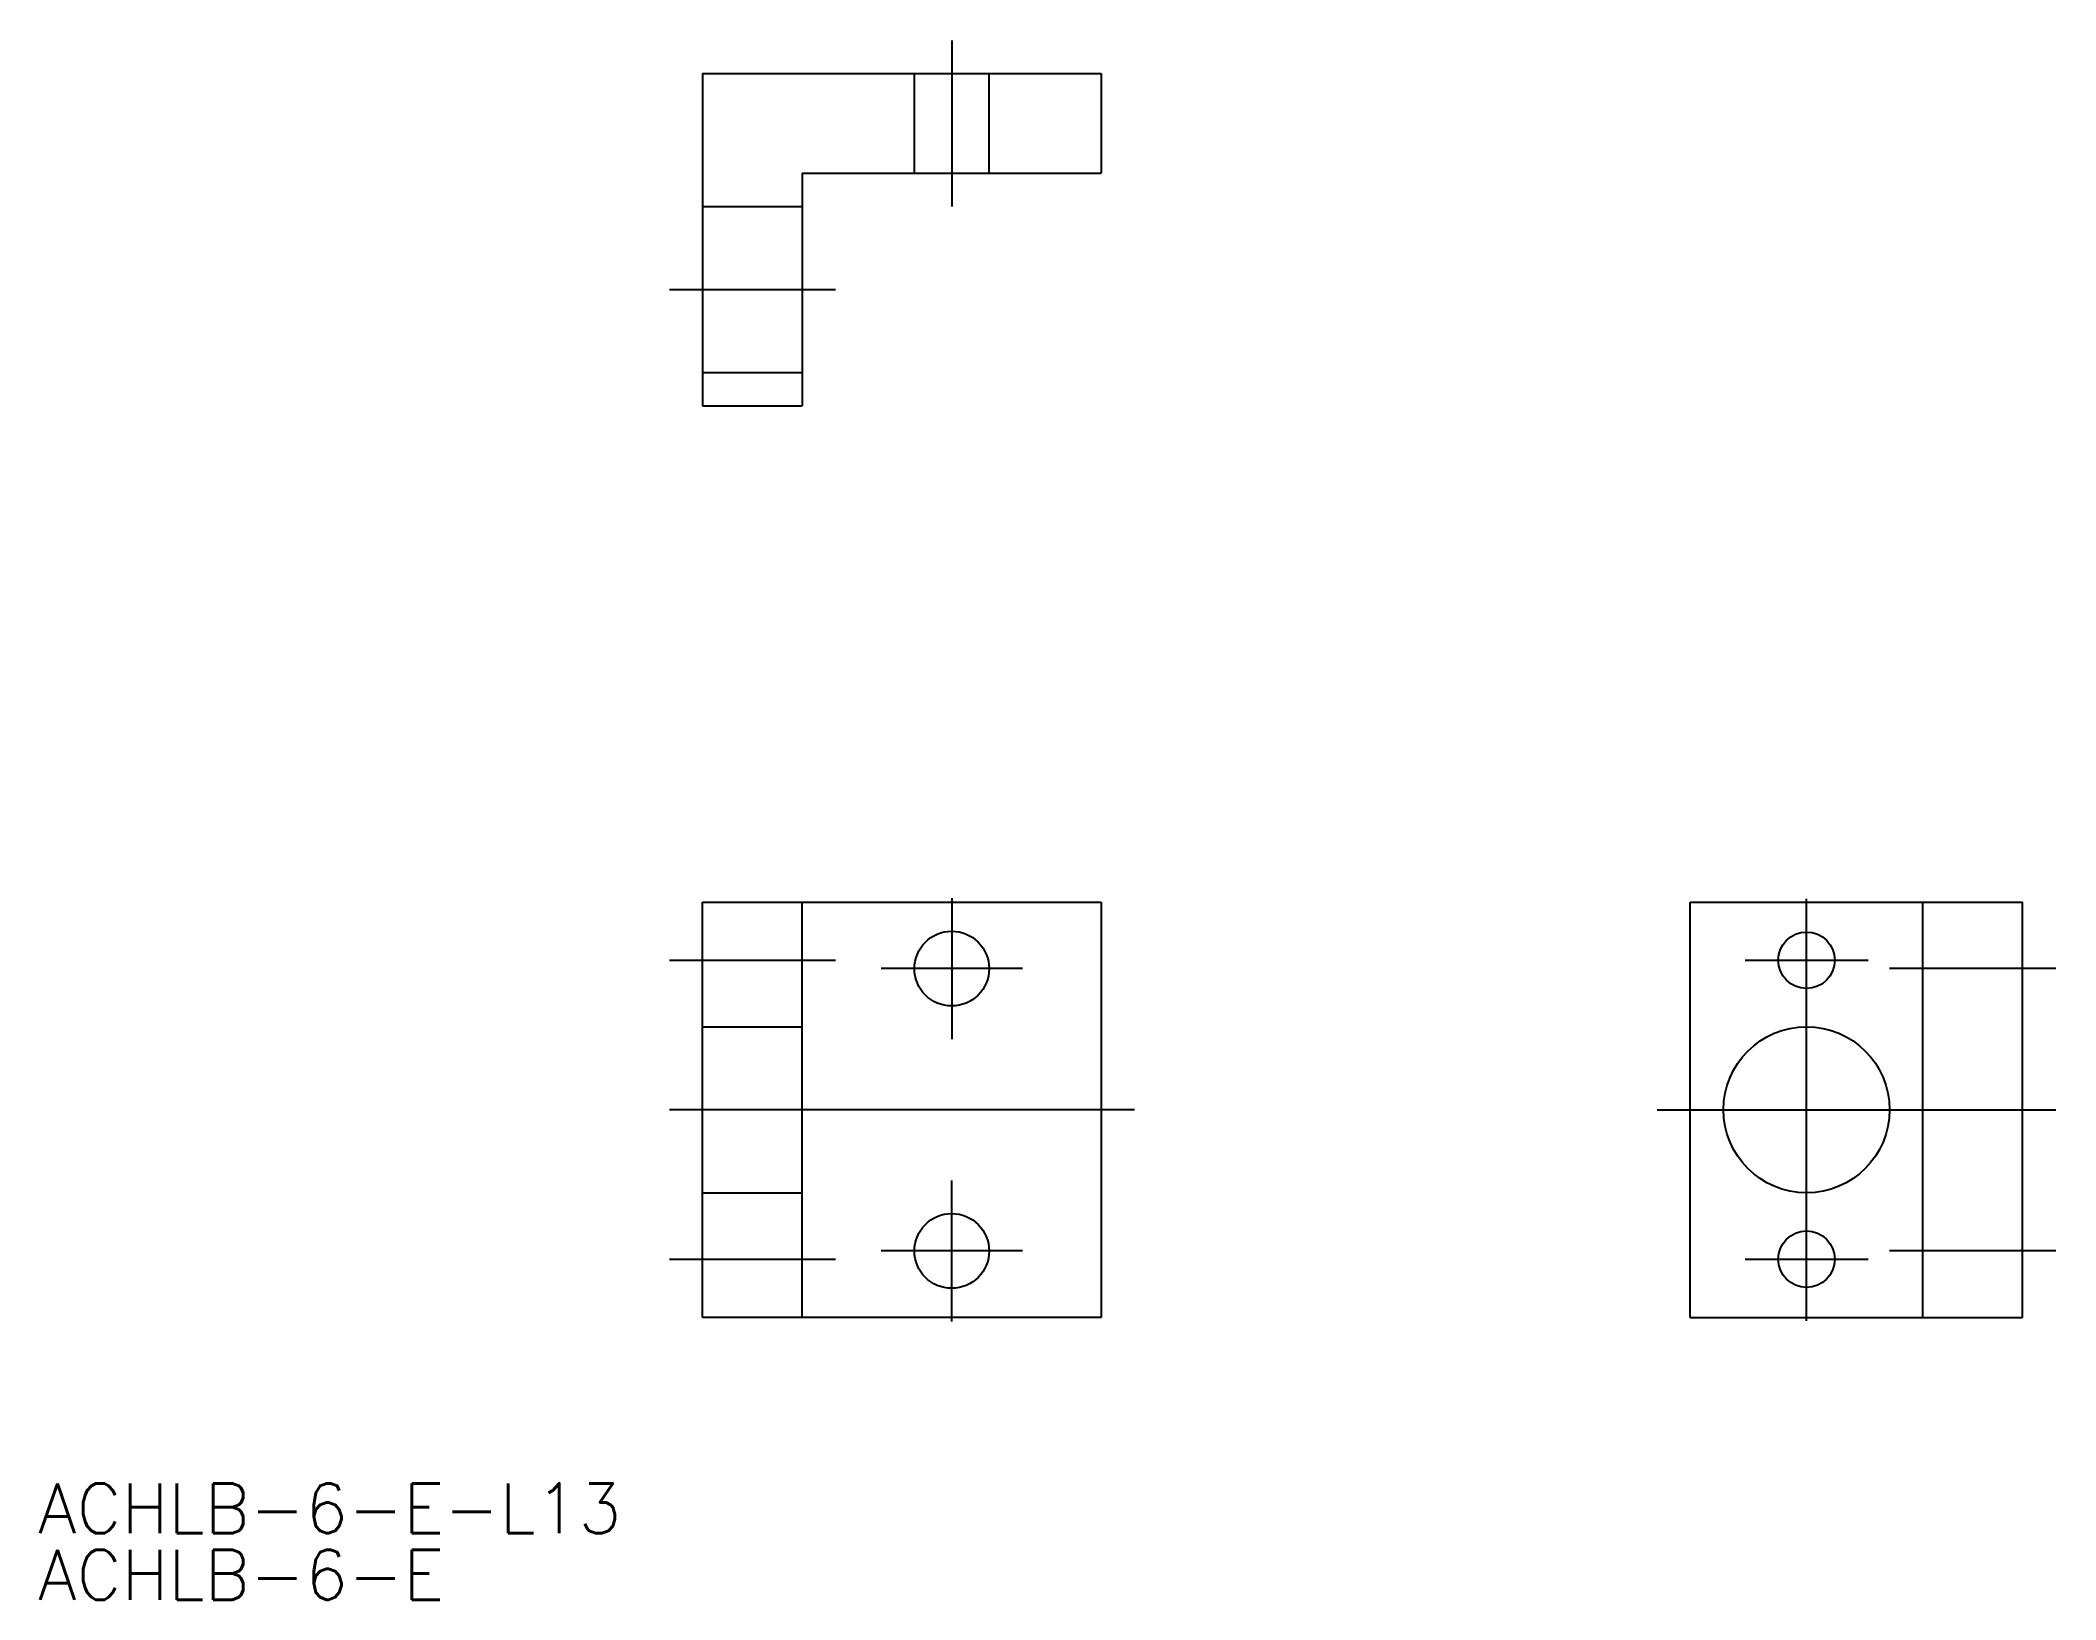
# Model space of a CAD drawing. Extents: x -40 to 81, y -17 to 77.
import ezdxf

# ---------------------------------------------------------------- set-up
doc = ezdxf.new("R2010")
doc.units = 0
doc.linetypes.add('CENTER', pattern=[50.8, 31.75, -6.35, 6.35, -6.35])
doc.linetypes.add('DASHED', pattern=[19.05, 12.7, -6.35])
doc.layers.get('0').update_dxf_attribs({"linetype": 'CONTINUOUS'})
doc.layers.add('CENTER', color=1, linetype='CENTER')
doc.styles.get("Standard").update_dxf_attribs({"font": 'txt.shx', "height": 3, "bigfont": 'bigfont.shx'})

# ---------------------------------------------------------------- blocks, each defined once
blk = doc.blocks.new('*U2')
at = {"color": 7, "linetype": 'CONTINUOUS'}
blk.add_text('ACHLB-6-E-L13', height=3, dxfattribs=at).set_placement((-40, -13))
blk = doc.blocks.new('*U3')
at = {"color": 7, "linetype": 'CONTINUOUS'}
blk.add_text('ACHLB-6-E', height=3, dxfattribs=at).set_placement((-40, -17))

msp = doc.modelspace()

# ---------------------------------------------------------------- linework, layer by layer
at = {"color": 7, "linetype": 'CONTINUOUS'}
for p, q in [((0, 74.89), (0, 54.89)), ((0, 74.89), (24, 74.89)), ((24, 74.89), (24, 68.89)), ((6, 68.89), (6, 54.89)), ((6, 68.89), (24, 68.89)), ((0, 54.89), (6, 54.89)), ((0, 0), (0, 25)), ((0, 25), (24, 25)), ((6, 0), (6, 25)), ((24, 25), (24, 0)), ((59.46, 25), (79.46, 25)), ((59.46, 0), (59.46, 25)), ((73.46, 0), (73.46, 25)), ((79.46, 0), (79.46, 25)), ((24, 0), (0, 0)), ((59.46, 0), (79.46, 0))]:
    msp.add_line(p, q, dxfattribs=at)
at = {"color": 3, "linetype": 'DASHED'}
for p, q in [((12.75, 68.89), (12.75, 74.89)), ((17.25, 68.89), (17.25, 74.89)), ((0, 66.89), (6, 66.89)), ((0, 56.89), (6, 56.89)), ((0, 17.5), (6, 17.5)), ((0, 7.5), (6, 7.5))]:
    msp.add_line(p, q, dxfattribs=at)
at = {"color": 7, "linetype": 'CONTINUOUS'}
for centre, radius in [((15, 21), 2.25), ((66.46, 21.5), 1.7), ((66.46, 12.5), 5), ((15, 4), 2.25), ((66.46, 3.5), 1.7)]:
    msp.add_circle(centre, radius, dxfattribs=at)
at = {"layer": 'CENTER', "color": 1, "linetype": 'CENTER'}
for p, q in [((15, 76.89), (15, 66.89)), ((-2, 61.89), (8, 61.89)), ((15, 25.25), (15, 16.75)), ((66.46, -0.2), (66.46, 25.2)), ((-2, 21.5), (8, 21.5)), ((19.25, 21), (10.75, 21)), ((62.76, 21.5), (70.16, 21.5)), ((81.46, 21), (71.46, 21)), ((26, 12.5), (-2, 12.5)), ((57.46, 12.5), (81.46, 12.5)), ((15, -0.25), (15, 8.25)), ((19.25, 4), (10.75, 4)), ((81.46, 4), (71.46, 4)), ((-2, 3.5), (8, 3.5)), ((62.76, 3.5), (70.16, 3.5))]:
    msp.add_line(p, q, dxfattribs=at)

# ---------------------------------------------------------------- block references
at = {"color": 7, "linetype": 'CONTINUOUS'}
for name in ['*U2', '*U3']:
    msp.add_blockref(name, (0, 0), dxfattribs=at)

doc.saveas('drawing.dxf')
